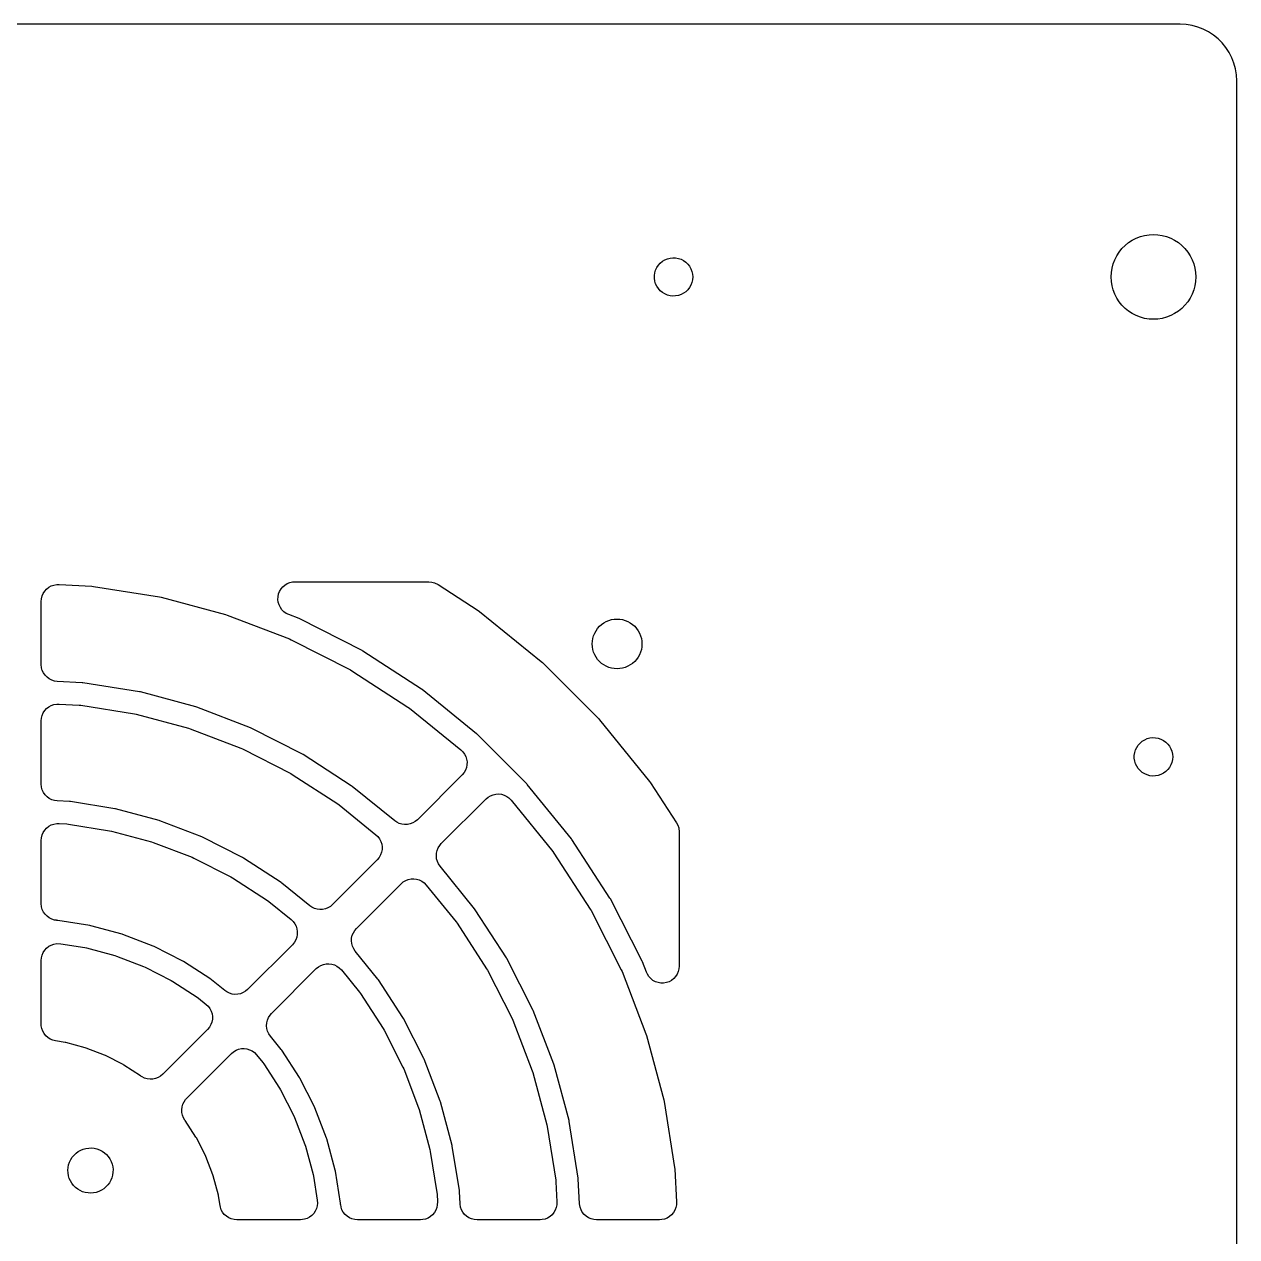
# Model space of a CAD drawing. Header units: metres. Extents: x -232 to 232, y -107 to 107.
# Drawn here: x 125 to 232.4, y 0 to 107.4 of the extents above; entities that cross this region are included whole.
import ezdxf

# ---------------------------------------------------------------- set-up
doc = ezdxf.new("R2010")
doc.units = ezdxf.units.M

msp = doc.modelspace()

# ---------------------------------------------------------------- linework, layer by layer
for p, q in [((227.375, 107.375), (-227.375, 107.375)), ((227.898, 107.348), (227.375, 107.375)), ((228.415, 107.266), (227.898, 107.348)), ((228.92, 107.13), (228.415, 107.266)), ((229.409, 106.943), (228.92, 107.13)), ((229.875, 106.705), (229.409, 106.943)), ((230.314, 106.42), (229.875, 106.705)), ((230.721, 106.091), (230.314, 106.42)), ((231.091, 105.721), (230.721, 106.091)), ((231.42, 105.314), (231.091, 105.721)), ((231.705, 104.875), (231.42, 105.314)), ((231.943, 104.409), (231.705, 104.875)), ((232.13, 103.92), (231.943, 104.409)), ((232.266, 103.415), (232.13, 103.92)), ((232.348, 102.898), (232.266, 103.415)), ((232.375, 102.375), (232.348, 102.898)), ((232.375, -102.375), (232.375, 102.375)), ((222.796, 88.0338), (223.125, 88.2476)), ((223.125, 88.2476), (223.475, 88.4258)), ((223.475, 88.4258), (223.841, 88.5665)), ((223.841, 88.5665), (224.22, 88.668)), ((224.22, 88.668), (224.608, 88.7294)), ((224.608, 88.7294), (225, 88.75)), ((225, 88.75), (225.392, 88.7294)), ((225.392, 88.7294), (225.78, 88.668)), ((225.78, 88.668), (226.159, 88.5665)), ((226.159, 88.5665), (226.525, 88.4258)), ((226.525, 88.4258), (226.875, 88.2476)), ((226.875, 88.2476), (227.204, 88.0338)), ((221.752, 86.875), (221.966, 87.2042)), ((221.966, 87.2042), (222.213, 87.5092)), ((222.213, 87.5092), (222.491, 87.7868)), ((222.491, 87.7868), (222.796, 88.0338)), ((227.204, 88.0338), (227.509, 87.7868)), ((227.509, 87.7868), (227.787, 87.5092)), ((227.787, 87.5092), (228.034, 87.2042)), ((228.034, 87.2042), (228.248, 86.875)), ((181.018, 85.832), (181.154, 86.039)), ((181.154, 86.039), (181.32, 86.2238)), ((181.32, 86.2238), (181.511, 86.3826)), ((181.511, 86.3826), (181.723, 86.5119)), ((181.723, 86.5119), (181.951, 86.6089)), ((181.951, 86.6089), (182.191, 86.6717)), ((182.191, 86.6717), (182.438, 86.6989)), ((182.438, 86.6989), (182.686, 86.6898)), ((182.686, 86.6898), (182.93, 86.6447)), ((182.93, 86.6447), (183.165, 86.5646)), ((183.165, 86.5646), (183.386, 86.4511)), ((183.386, 86.4511), (183.587, 86.3067)), ((183.587, 86.3067), (183.766, 86.1344)), ((183.766, 86.1344), (183.918, 85.938)), ((183.918, 85.938), (184.039, 85.7216)), ((221.332, 85.7797), (221.434, 86.1588)), ((221.434, 86.1588), (221.574, 86.5253)), ((221.574, 86.5253), (221.752, 86.875)), ((228.248, 86.875), (228.426, 86.5253)), ((228.426, 86.5253), (228.566, 86.1588)), ((228.566, 86.1588), (228.668, 85.7797)), ((180.805, 85.1241), (180.841, 85.3696)), ((180.805, 84.8759), (180.805, 85.1241)), ((180.841, 84.6304), (180.805, 84.8759)), ((180.841, 85.3696), (180.912, 85.6073)), ((180.912, 85.6073), (181.018, 85.832)), ((184.039, 85.7216), (184.128, 85.4898)), ((184.128, 85.4898), (184.182, 85.2475)), ((184.182, 85.2475), (184.2, 85)), ((184.2, 85), (184.182, 84.7525)), ((221.25, 85), (221.271, 85.392)), ((221.271, 84.608), (221.25, 85)), ((221.271, 85.392), (221.332, 85.7797)), ((228.668, 85.7797), (228.729, 85.392)), ((228.729, 85.392), (228.75, 85)), ((228.75, 85), (228.729, 84.608)), ((180.912, 84.3927), (180.841, 84.6304)), ((181.018, 84.168), (180.912, 84.3927)), ((181.154, 83.961), (181.018, 84.168)), ((181.32, 83.7762), (181.154, 83.961)), ((181.511, 83.6174), (181.32, 83.7762)), ((183.766, 83.8656), (183.587, 83.6933)), ((183.918, 84.062), (183.766, 83.8656)), ((184.039, 84.2784), (183.918, 84.062)), ((184.128, 84.5102), (184.039, 84.2784)), ((184.182, 84.7525), (184.128, 84.5102)), ((221.332, 84.2203), (221.271, 84.608)), ((221.434, 83.8412), (221.332, 84.2203)), ((221.574, 83.4747), (221.434, 83.8412)), ((228.566, 83.8412), (228.426, 83.4747)), ((228.668, 84.2203), (228.566, 83.8412)), ((228.729, 84.608), (228.668, 84.2203)), ((181.723, 83.4881), (181.511, 83.6174)), ((181.951, 83.3911), (181.723, 83.4881)), ((182.191, 83.3283), (181.951, 83.3911)), ((182.438, 83.3011), (182.191, 83.3283)), ((182.686, 83.3102), (182.438, 83.3011)), ((182.93, 83.3553), (182.686, 83.3102)), ((183.165, 83.4354), (182.93, 83.3553)), ((183.386, 83.5489), (183.165, 83.4354)), ((183.587, 83.6933), (183.386, 83.5489)), ((221.752, 83.125), (221.574, 83.4747)), ((221.966, 82.7958), (221.752, 83.125)), ((222.213, 82.4908), (221.966, 82.7958)), ((228.034, 82.7958), (227.787, 82.4908)), ((228.248, 83.125), (228.034, 82.7958)), ((228.426, 83.4747), (228.248, 83.125)), ((222.491, 82.2132), (222.213, 82.4908)), ((222.796, 81.9662), (222.491, 82.2132)), ((223.125, 81.7524), (222.796, 81.9662)), ((223.475, 81.5742), (223.125, 81.7524)), ((226.875, 81.7524), (226.525, 81.5742)), ((227.204, 81.9662), (226.875, 81.7524)), ((227.509, 82.2132), (227.204, 81.9662)), ((227.787, 82.4908), (227.509, 82.2132)), ((223.841, 81.4335), (223.475, 81.5742)), ((224.22, 81.3319), (223.841, 81.4335)), ((224.608, 81.2705), (224.22, 81.3319)), ((225, 81.25), (224.608, 81.2705)), ((225.392, 81.2705), (225, 81.25)), ((225.78, 81.3319), (225.392, 81.2705)), ((226.159, 81.4335), (225.78, 81.3319)), ((226.525, 81.5742), (226.159, 81.4335)), ((148.526, 57.9353), (148.768, 57.9874)), ((148.768, 57.9874), (148.962, 58)), ((148.962, 58), (160.843, 58)), ((160.843, 58), (161.089, 57.9795)), ((126.581, 56.7444), (126.681, 56.9713)), ((126.681, 56.9713), (126.816, 57.1787)), ((126.816, 57.1787), (126.984, 57.361)), ((126.984, 57.361), (127.18, 57.5131)), ((127.18, 57.5131), (127.397, 57.631)), ((127.397, 57.631), (127.632, 57.7115)), ((127.632, 57.7115), (127.876, 57.7522)), ((127.876, 57.7522), (128.079, 57.7553)), ((128.079, 57.7553), (130.975, 57.6035)), ((130.975, 57.6035), (131.132, 57.5871)), ((131.132, 57.5871), (136.964, 56.6633)), ((147.473, 56.6773), (147.522, 56.9201)), ((147.522, 56.9201), (147.611, 57.1514)), ((147.611, 57.1514), (147.737, 57.3649)), ((147.737, 57.3649), (147.896, 57.5548)), ((147.896, 57.5548), (148.084, 57.716)), ((148.084, 57.716), (148.296, 57.8439)), ((148.296, 57.8439), (148.526, 57.9353)), ((161.089, 57.9795), (161.33, 57.9187)), ((161.33, 57.9187), (161.659, 57.758)), ((161.659, 57.758), (165.197, 55.4605)), ((126.5, 56.2574), (126.52, 56.5043)), ((126.5, 50.6782), (126.5, 56.2574)), ((126.52, 56.5043), (126.581, 56.7444)), ((136.964, 56.6633), (137.118, 56.6307)), ((137.118, 56.6307), (142.821, 55.1024)), ((147.464, 56.4297), (147.473, 56.6773)), ((147.496, 56.1841), (147.464, 56.4297)), ((147.568, 55.9471), (147.496, 56.1841)), ((147.678, 55.7251), (147.568, 55.9471)), ((142.821, 55.1024), (142.971, 55.0539)), ((142.971, 55.0539), (148.483, 52.9377)), ((147.823, 55.5243), (147.678, 55.7251)), ((147.999, 55.3501), (147.823, 55.5243)), ((148.201, 55.2072), (147.999, 55.3501)), ((148.425, 55.0996), (148.201, 55.2072)), ((149.334, 54.7507), (148.425, 55.0996)), ((165.197, 55.4605), (165.324, 55.3682)), ((165.324, 55.3682), (170.774, 50.9548)), ((149.405, 54.7187), (149.334, 54.7507)), ((154.923, 51.9072), (149.405, 54.7187)), ((175.634, 53.6723), (175.777, 53.8738)), ((175.777, 53.8738), (175.942, 54.0581)), ((175.942, 54.0581), (176.126, 54.2227)), ((176.126, 54.2227), (176.328, 54.3657)), ((176.328, 54.3657), (176.544, 54.4852)), ((176.544, 54.4852), (176.772, 54.5798)), ((176.772, 54.5798), (177.01, 54.6482)), ((177.01, 54.6482), (177.253, 54.6896)), ((177.253, 54.6896), (177.5, 54.7035)), ((177.5, 54.7035), (177.747, 54.6896)), ((177.747, 54.6896), (177.99, 54.6482)), ((177.99, 54.6482), (178.228, 54.5798)), ((178.228, 54.5798), (178.456, 54.4852)), ((178.456, 54.4852), (178.672, 54.3657)), ((178.672, 54.3657), (178.874, 54.2227)), ((178.874, 54.2227), (179.058, 54.0581)), ((179.058, 54.0581), (179.223, 53.8738)), ((179.223, 53.8738), (179.366, 53.6723)), ((148.483, 52.9377), (148.627, 52.8738)), ((148.627, 52.8738), (153.888, 50.193)), ((175.297, 52.5), (175.31, 52.7467)), ((175.31, 52.7467), (175.352, 52.9903)), ((175.352, 52.9903), (175.42, 53.2278)), ((175.42, 53.2278), (175.515, 53.456)), ((175.515, 53.456), (175.634, 53.6723)), ((179.366, 53.6723), (179.485, 53.456)), ((179.485, 53.456), (179.58, 53.2278)), ((179.58, 53.2278), (179.648, 52.9903)), ((179.648, 52.9903), (179.69, 52.7467)), ((179.69, 52.7467), (179.703, 52.5)), ((154.991, 51.868), (154.923, 51.9072)), ((160.185, 48.495), (154.991, 51.868)), ((175.31, 52.2533), (175.297, 52.5)), ((175.352, 52.0097), (175.31, 52.2533)), ((175.42, 51.7722), (175.352, 52.0097)), ((175.515, 51.5439), (175.42, 51.7722)), ((175.634, 51.3277), (175.515, 51.5439)), ((179.485, 51.5439), (179.366, 51.3277)), ((179.58, 51.7722), (179.485, 51.5439)), ((179.648, 52.0097), (179.58, 51.7722)), ((179.69, 52.2533), (179.648, 52.0097)), ((179.703, 52.5), (179.69, 52.2533)), ((126.529, 50.3865), (126.5, 50.6782)), ((170.774, 50.9548), (170.891, 50.8497)), ((170.891, 50.8497), (175.85, 45.8911)), ((175.777, 51.1262), (175.634, 51.3277)), ((175.942, 50.9419), (175.777, 51.1262)), ((176.126, 50.7773), (175.942, 50.9419)), ((176.328, 50.6343), (176.126, 50.7773)), ((176.544, 50.5147), (176.328, 50.6343)), ((176.772, 50.4202), (176.544, 50.5147)), ((178.456, 50.5147), (178.228, 50.4202)), ((178.672, 50.6343), (178.456, 50.5147)), ((178.874, 50.7773), (178.672, 50.6343)), ((179.058, 50.9419), (178.874, 50.7773)), ((179.223, 51.1262), (179.058, 50.9419)), ((179.366, 51.3277), (179.223, 51.1262)), ((126.597, 50.1483), (126.529, 50.3865)), ((126.703, 49.9246), (126.597, 50.1483)), ((126.845, 49.7214), (126.703, 49.9246)), ((127.018, 49.5443), (126.845, 49.7214)), ((127.218, 49.3981), (127.018, 49.5443)), ((127.439, 49.2869), (127.218, 49.3981)), ((153.888, 50.193), (154.024, 50.1145)), ((154.024, 50.1145), (158.977, 46.8984)), ((177.01, 50.3518), (176.772, 50.4202)), ((177.253, 50.3104), (177.01, 50.3518)), ((177.5, 50.2965), (177.253, 50.3104)), ((177.747, 50.3104), (177.5, 50.2965)), ((177.99, 50.3518), (177.747, 50.3104)), ((178.228, 50.4202), (177.99, 50.3518)), ((127.676, 49.2136), (127.439, 49.2869)), ((127.921, 49.1802), (127.676, 49.2136)), ((130.117, 49.0651), (127.921, 49.1802)), ((130.195, 49.0569), (130.117, 49.0651)), ((135.218, 48.2614), (130.195, 49.0569)), ((160.249, 48.4489), (160.185, 48.495)), ((165.062, 44.5514), (160.249, 48.4489)), ((135.295, 48.2451), (135.218, 48.2614)), ((140.207, 46.929), (135.295, 48.2451)), ((126.581, 46.1611), (126.681, 46.388)), ((126.681, 46.388), (126.816, 46.5954)), ((126.816, 46.5954), (126.984, 46.7776)), ((126.984, 46.7776), (127.18, 46.9298)), ((127.18, 46.9298), (127.397, 47.0477)), ((127.397, 47.0477), (127.632, 47.1282)), ((127.632, 47.1282), (127.876, 47.1689)), ((127.876, 47.1689), (128.079, 47.172)), ((128.079, 47.172), (129.869, 47.0782)), ((129.869, 47.0782), (130.025, 47.0618)), ((130.025, 47.0618), (134.764, 46.3113)), ((134.764, 46.3113), (134.917, 46.2786)), ((134.917, 46.2786), (139.551, 45.037)), ((140.282, 46.9047), (140.207, 46.929)), ((145.029, 45.0823), (140.282, 46.9047)), ((158.977, 46.8984), (159.104, 46.8061)), ((159.104, 46.8061), (163.656, 43.12)), ((126.5, 45.6741), (126.52, 45.9209)), ((126.5, 40.0948), (126.5, 45.6741)), ((126.52, 45.9209), (126.581, 46.1611)), ((175.85, 45.8911), (175.955, 45.7745)), ((175.955, 45.7745), (180.368, 40.3243)), ((139.551, 45.037), (139.7, 44.9885)), ((139.7, 44.9885), (144.179, 43.2693)), ((145.101, 45.0504), (145.029, 45.0823)), ((149.632, 42.7418), (145.101, 45.0504)), ((165.12, 44.4989), (165.062, 44.5514)), ((169.499, 40.1199), (165.12, 44.4989)), ((224.223, 44.0119), (224.451, 44.1089)), ((224.451, 44.1089), (224.691, 44.1717)), ((224.691, 44.1717), (224.938, 44.1989)), ((224.938, 44.1989), (225.186, 44.1898)), ((225.186, 44.1898), (225.43, 44.1447)), ((225.43, 44.1447), (225.665, 44.0646)), ((225.665, 44.0646), (225.886, 43.9511)), ((144.179, 43.2693), (144.322, 43.2054)), ((144.322, 43.2054), (148.597, 41.0276)), ((163.656, 43.12), (163.835, 42.9487)), ((223.341, 42.8696), (223.412, 43.1073)), ((223.412, 43.1073), (223.518, 43.332)), ((223.518, 43.332), (223.654, 43.539)), ((223.654, 43.539), (223.82, 43.7238)), ((223.82, 43.7238), (224.011, 43.8826)), ((224.011, 43.8826), (224.223, 44.0119)), ((225.886, 43.9511), (226.087, 43.8067)), ((226.087, 43.8067), (226.266, 43.6344)), ((226.266, 43.6344), (226.418, 43.438)), ((226.418, 43.438), (226.539, 43.2216)), ((226.539, 43.2216), (226.628, 42.9898)), ((226.628, 42.9898), (226.682, 42.7475)), ((149.7, 42.7025), (149.632, 42.7418)), ((153.964, 39.9329), (149.7, 42.7025)), ((163.835, 42.9487), (163.983, 42.7503)), ((163.983, 42.7503), (164.097, 42.5302)), ((164.097, 42.5302), (164.173, 42.2944)), ((164.173, 42.2944), (164.209, 42.0493)), ((164.209, 42.0493), (164.204, 41.8016)), ((223.305, 42.6241), (223.341, 42.8696)), ((223.305, 42.3759), (223.305, 42.6241)), ((223.341, 42.1304), (223.305, 42.3759)), ((223.412, 41.8927), (223.341, 42.1304)), ((223.518, 41.668), (223.412, 41.8927)), ((226.628, 42.0102), (226.539, 41.7784)), ((226.682, 42.2525), (226.628, 42.0102)), ((226.682, 42.7475), (226.7, 42.5)), ((226.7, 42.5), (226.682, 42.2525)), ((148.597, 41.0276), (148.732, 40.9491)), ((148.732, 40.9491), (152.756, 38.3363)), ((163.772, 40.8936), (159.811, 36.9322)), ((163.951, 41.1098), (163.772, 40.8936)), ((164.073, 41.3253), (163.951, 41.1098)), ((164.158, 41.558), (164.073, 41.3253)), ((164.204, 41.8016), (164.158, 41.558)), ((223.654, 41.461), (223.518, 41.668)), ((223.82, 41.2762), (223.654, 41.461)), ((224.011, 41.1174), (223.82, 41.2762)), ((224.223, 40.9881), (224.011, 41.1174)), ((224.451, 40.8911), (224.223, 40.9881)), ((224.691, 40.8283), (224.451, 40.8911)), ((224.938, 40.8011), (224.691, 40.8283)), ((225.186, 40.8102), (224.938, 40.8011)), ((225.43, 40.8553), (225.186, 40.8102)), ((225.665, 40.9354), (225.43, 40.8553)), ((225.886, 41.0489), (225.665, 40.9354)), ((226.087, 41.1933), (225.886, 41.0489)), ((226.266, 41.3656), (226.087, 41.1933)), ((226.418, 41.562), (226.266, 41.3656)), ((226.539, 41.7784), (226.418, 41.562)), ((126.529, 39.8032), (126.5, 40.0948)), ((126.597, 39.565), (126.529, 39.8032)), ((154.028, 39.8868), (153.964, 39.9329)), ((157.806, 36.8271), (154.028, 39.8868)), ((169.551, 40.0616), (169.499, 40.1199)), ((173.449, 35.2486), (169.551, 40.0616)), ((180.368, 40.3243), (180.461, 40.1973)), ((180.461, 40.1973), (182.758, 36.6595)), ((126.703, 39.3413), (126.597, 39.565)), ((126.845, 39.1381), (126.703, 39.3413)), ((127.018, 38.961), (126.845, 39.1381)), ((127.218, 38.8148), (127.018, 38.961)), ((127.439, 38.7036), (127.218, 38.8148)), ((127.676, 38.6302), (127.439, 38.7036)), ((161.932, 34.8109), (165.894, 38.7723)), ((165.894, 38.7723), (166.083, 38.9324)), ((166.083, 38.9324), (166.295, 39.0592)), ((166.295, 39.0592), (166.526, 39.1493)), ((166.526, 39.1493), (166.769, 39.2001)), ((166.769, 39.2001), (167.016, 39.2103)), ((167.016, 39.2103), (167.262, 39.1797)), ((167.262, 39.1797), (167.5, 39.109)), ((167.5, 39.109), (167.722, 39.0002)), ((167.722, 39.0002), (167.924, 38.8562)), ((167.924, 38.8562), (168.12, 38.6556)), ((168.12, 38.6556), (171.806, 34.1036)), ((127.921, 38.5969), (127.676, 38.6302)), ((129.011, 38.5398), (127.921, 38.5969)), ((129.089, 38.5316), (129.011, 38.5398)), ((133.018, 37.9094), (129.089, 38.5316)), ((133.095, 37.893), (133.018, 37.9094)), ((136.936, 36.8637), (133.095, 37.893)), ((152.756, 38.3363), (152.883, 38.244)), ((152.883, 38.244), (156.141, 35.6055)), ((127.397, 36.4644), (127.632, 36.5448)), ((127.632, 36.5448), (127.876, 36.5856)), ((127.876, 36.5856), (128.078, 36.5887)), ((128.078, 36.5887), (128.763, 36.5528)), ((128.763, 36.5528), (128.919, 36.5364)), ((128.919, 36.5364), (132.563, 35.9592)), ((137.011, 36.8393), (136.936, 36.8637)), ((140.724, 35.414), (137.011, 36.8393)), ((157.982, 36.7043), (157.806, 36.8271)), ((158.205, 36.5955), (157.982, 36.7043)), ((158.442, 36.5248), (158.205, 36.5955)), ((158.688, 36.4942), (158.442, 36.5248)), ((159.178, 36.5552), (158.936, 36.5044)), ((159.409, 36.6453), (159.178, 36.5552)), ((159.622, 36.7721), (159.409, 36.6453)), ((159.811, 36.9322), (159.622, 36.7721)), ((182.758, 36.6595), (182.875, 36.4413)), ((126.52, 35.3376), (126.581, 35.5778)), ((126.581, 35.5778), (126.681, 35.8046)), ((126.681, 35.8046), (126.816, 36.012)), ((126.816, 36.012), (126.984, 36.1943)), ((126.984, 36.1943), (127.18, 36.3465)), ((127.18, 36.3465), (127.397, 36.4644)), ((132.563, 35.9592), (132.717, 35.9265)), ((132.717, 35.9265), (136.28, 34.9717)), ((156.141, 35.6055), (156.32, 35.4342)), ((156.32, 35.4342), (156.469, 35.2359)), ((158.936, 36.5044), (158.688, 36.4942)), ((182.875, 36.4413), (182.955, 36.2067)), ((182.955, 36.2067), (183, 35.8425)), ((183, 35.8425), (183, 23.9621)), ((126.5, 35.0907), (126.52, 35.3376)), ((126.5, 29.5115), (126.5, 35.0907)), ((136.28, 34.9717), (136.43, 34.9232)), ((136.43, 34.9232), (139.874, 33.601)), ((140.796, 35.382), (140.724, 35.414)), ((144.34, 33.5763), (140.796, 35.382)), ((156.469, 35.2359), (156.582, 35.0157)), ((156.582, 35.0157), (156.658, 34.7799)), ((156.658, 34.7799), (156.694, 34.5348)), ((156.694, 34.5348), (156.689, 34.2871)), ((161.565, 34.2098), (161.66, 34.4386)), ((161.66, 34.4386), (161.792, 34.6486)), ((161.792, 34.6486), (161.932, 34.8109)), ((173.495, 35.1852), (173.449, 35.2486)), ((176.868, 29.9912), (173.495, 35.1852)), ((139.874, 33.601), (140.018, 33.5371)), ((140.018, 33.5371), (143.305, 31.8621)), ((144.408, 33.5371), (144.34, 33.5763)), ((147.744, 31.3708), (144.408, 33.5371)), ((156.258, 33.3792), (152.296, 29.4178)), ((156.437, 33.5953), (156.258, 33.3792)), ((156.559, 33.8109), (156.437, 33.5953)), ((156.644, 34.0436), (156.559, 33.8109)), ((156.689, 34.2871), (156.644, 34.0436)), ((161.493, 33.7213), (161.509, 33.9686)), ((161.518, 33.4749), (161.493, 33.7213)), ((161.509, 33.9686), (161.565, 34.2098)), ((161.584, 33.2359), (161.518, 33.4749)), ((171.806, 34.1036), (171.898, 33.9766)), ((171.898, 33.9766), (175.114, 29.0243)), ((161.688, 33.011), (161.584, 33.2359)), ((161.827, 32.8063), (161.688, 33.011)), ((164.887, 29.0279), (161.827, 32.8063)), ((143.305, 31.8621), (143.441, 31.7836)), ((143.441, 31.7836), (146.535, 29.7742)), ((147.807, 31.3246), (147.744, 31.3708)), ((150.292, 29.3127), (147.807, 31.3246)), ((154.418, 27.2964), (158.379, 31.2578)), ((158.379, 31.2578), (158.568, 31.418)), ((158.568, 31.418), (158.781, 31.5448)), ((158.781, 31.5448), (159.012, 31.6348)), ((159.012, 31.6348), (159.254, 31.6857)), ((159.254, 31.6857), (159.502, 31.6959)), ((159.502, 31.6959), (159.748, 31.6653)), ((159.748, 31.6653), (159.985, 31.5946)), ((159.985, 31.5946), (160.208, 31.4857)), ((160.208, 31.4857), (160.409, 31.3418)), ((160.409, 31.3418), (160.606, 31.1411)), ((160.606, 31.1411), (163.244, 27.8829)), ((126.529, 29.2198), (126.5, 29.5115)), ((126.597, 28.9816), (126.529, 29.2198)), ((146.535, 29.7742), (146.662, 29.6819)), ((146.662, 29.6819), (148.627, 28.0911)), ((150.468, 29.1898), (150.292, 29.3127)), ((150.691, 29.081), (150.468, 29.1898)), ((150.928, 29.0103), (150.691, 29.081)), ((151.174, 28.9797), (150.928, 29.0103)), ((151.664, 29.0408), (151.421, 28.9899)), ((151.895, 29.1308), (151.664, 29.0408)), ((152.107, 29.2576), (151.895, 29.1308)), ((152.296, 29.4178), (152.107, 29.2576)), ((164.933, 28.9644), (164.887, 29.0279)), ((175.114, 29.0243), (175.193, 28.8883)), ((176.907, 29.9233), (176.868, 29.9912)), ((179.719, 24.4054), (176.907, 29.9233)), ((126.703, 28.7579), (126.597, 28.9816)), ((126.845, 28.5547), (126.703, 28.7579)), ((127.018, 28.3776), (126.845, 28.5547)), ((127.218, 28.2314), (127.018, 28.3776)), ((127.439, 28.1202), (127.218, 28.2314)), ((127.676, 28.0469), (127.439, 28.1202)), ((127.866, 28.0211), (127.676, 28.0469)), ((127.866, 28.0185), (127.866, 28.0211)), ((127.983, 28.0062), (127.866, 28.0185)), ((130.817, 27.5573), (127.983, 28.0062)), ((148.627, 28.0911), (148.806, 27.9198)), ((148.806, 27.9198), (148.954, 27.7214)), ((151.421, 28.9899), (151.174, 28.9797)), ((167.703, 24.6995), (164.933, 28.9644)), ((175.193, 28.8883), (177.874, 23.6268)), ((130.894, 27.5409), (130.817, 27.5573)), ((133.666, 26.7983), (130.894, 27.5409)), ((148.954, 27.7214), (149.068, 27.5013)), ((149.068, 27.5013), (149.144, 27.2655)), ((149.144, 27.2655), (149.18, 27.0204)), ((149.18, 27.0204), (149.175, 26.7727)), ((154.051, 26.6954), (154.146, 26.9241)), ((154.146, 26.9241), (154.277, 27.1341)), ((154.277, 27.1341), (154.418, 27.2964)), ((163.244, 27.8829), (163.336, 27.7558)), ((163.336, 27.7558), (165.949, 23.7325)), ((127.18, 25.7184), (127.397, 25.8363)), ((127.397, 25.8363), (127.632, 25.9168)), ((127.632, 25.9168), (127.876, 25.9575)), ((127.876, 25.9575), (128.235, 25.9442)), ((128.235, 25.9442), (130.363, 25.6071)), ((133.741, 26.774), (133.666, 26.7983)), ((136.42, 25.7456), (133.741, 26.774)), ((148.743, 25.8647), (144.782, 21.9033)), ((148.922, 26.0809), (148.743, 25.8647)), ((149.045, 26.2964), (148.922, 26.0809)), ((149.129, 26.5291), (149.045, 26.2964)), ((149.175, 26.7727), (149.129, 26.5291)), ((153.979, 26.2069), (153.994, 26.4541)), ((154.004, 25.9604), (153.979, 26.2069)), ((153.994, 26.4541), (154.051, 26.6954)), ((154.069, 25.7215), (154.004, 25.9604)), ((126.5, 24.4627), (126.52, 24.7095)), ((126.52, 24.7095), (126.581, 24.9497)), ((126.581, 24.9497), (126.681, 25.1766)), ((126.681, 25.1766), (126.816, 25.384)), ((126.816, 25.384), (126.984, 25.5663)), ((126.984, 25.5663), (127.18, 25.7184)), ((130.363, 25.6071), (130.516, 25.5745)), ((130.516, 25.5745), (133.01, 24.9063)), ((133.01, 24.9063), (133.159, 24.8578)), ((133.159, 24.8578), (135.57, 23.9326)), ((136.491, 25.7137), (136.42, 25.7456)), ((139.048, 24.4109), (136.491, 25.7137)), ((154.173, 25.4966), (154.069, 25.7215)), ((154.313, 25.2918), (154.173, 25.4966)), ((156.325, 22.8073), (154.313, 25.2918)), ((167.742, 24.6316), (167.703, 24.6995)), ((126.5, 18.8217), (126.5, 24.4627)), ((135.57, 23.9326), (135.713, 23.8688)), ((135.713, 23.8688), (138.013, 22.6967)), ((139.116, 24.3717), (139.048, 24.4109)), ((141.523, 22.8087), (139.116, 24.3717)), ((146.903, 19.782), (150.865, 23.7434)), ((150.865, 23.7434), (151.054, 23.9035)), ((151.054, 23.9035), (151.267, 24.0303)), ((151.267, 24.0303), (151.497, 24.1204)), ((151.497, 24.1204), (151.74, 24.1712)), ((151.74, 24.1712), (151.987, 24.1814)), ((151.987, 24.1814), (152.233, 24.1508)), ((152.233, 24.1508), (152.471, 24.0801)), ((152.471, 24.0801), (152.693, 23.9713)), ((152.693, 23.9713), (152.895, 23.8273)), ((152.895, 23.8273), (153.091, 23.6267)), ((153.091, 23.6267), (154.682, 21.6622)), ((165.949, 23.7325), (166.028, 23.5965)), ((170.05, 20.1008), (167.742, 24.6316)), ((177.874, 23.6268), (177.938, 23.4834)), ((179.751, 24.3336), (179.719, 24.4054)), ((180.1, 23.4246), (179.751, 24.3336)), ((182.98, 23.7152), (182.919, 23.4751)), ((183, 23.9621), (182.98, 23.7152)), ((138.013, 22.6967), (138.149, 22.6181)), ((138.149, 22.6181), (140.314, 21.2121)), ((141.586, 22.7626), (141.523, 22.8087)), ((142.777, 21.7982), (141.586, 22.7626)), ((156.371, 22.7437), (156.325, 22.8073)), ((158.537, 19.408), (156.371, 22.7437)), ((166.028, 23.5965), (168.205, 19.3223)), ((177.938, 23.4834), (180.054, 17.9705)), ((180.181, 23.2482), (180.1, 23.4246)), ((180.316, 23.0408), (180.181, 23.2482)), ((180.484, 22.8585), (180.316, 23.0408)), ((180.68, 22.7064), (180.484, 22.8585)), ((180.897, 22.5885), (180.68, 22.7064)), ((181.132, 22.508), (180.897, 22.5885)), ((182.103, 22.5885), (181.868, 22.508)), ((182.32, 22.7064), (182.103, 22.5885)), ((182.516, 22.8585), (182.32, 22.7064)), ((182.684, 23.0408), (182.516, 22.8585)), ((182.819, 23.2482), (182.684, 23.0408)), ((182.919, 23.4751), (182.819, 23.2482)), ((142.953, 21.6754), (142.777, 21.7982)), ((143.176, 21.5666), (142.953, 21.6754)), ((143.413, 21.4959), (143.176, 21.5666)), ((143.659, 21.4652), (143.413, 21.4959)), ((143.907, 21.4755), (143.659, 21.4652)), ((144.149, 21.5263), (143.907, 21.4755)), ((144.38, 21.6164), (144.149, 21.5263)), ((144.593, 21.7432), (144.38, 21.6164)), ((144.782, 21.9033), (144.593, 21.7432)), ((154.682, 21.6622), (154.774, 21.5352)), ((154.774, 21.5352), (156.784, 18.4409)), ((181.376, 22.4672), (181.132, 22.508)), ((181.624, 22.4672), (181.376, 22.4672)), ((181.868, 22.508), (181.624, 22.4672)), ((140.314, 21.2121), (140.441, 21.1198)), ((140.441, 21.1198), (141.112, 20.5766)), ((141.112, 20.5766), (141.291, 20.4053)), ((141.291, 20.4053), (141.44, 20.2069)), ((141.44, 20.2069), (141.553, 19.9868)), ((141.553, 19.9868), (141.629, 19.751)), ((141.629, 19.751), (141.665, 19.5059)), ((141.665, 19.5059), (141.66, 19.2582)), ((146.536, 19.1809), (146.631, 19.4097)), ((146.631, 19.4097), (146.763, 19.6196)), ((146.763, 19.6196), (146.903, 19.782)), ((158.576, 19.34), (158.537, 19.408)), ((160.382, 15.796), (158.576, 19.34)), ((170.082, 20.029), (170.05, 20.1008)), ((171.905, 15.2816), (170.082, 20.029)), ((126.506, 18.6854), (126.5, 18.8217)), ((126.549, 18.4414), (126.506, 18.6854)), ((126.631, 18.2078), (126.549, 18.4414)), ((141.229, 18.3502), (137.264, 14.3854)), ((141.408, 18.5664), (141.229, 18.3502)), ((141.53, 18.782), (141.408, 18.5664)), ((141.615, 19.0147), (141.53, 18.782)), ((141.66, 19.2582), (141.615, 19.0147)), ((146.464, 18.6924), (146.48, 18.9396)), ((146.489, 18.4459), (146.464, 18.6924)), ((146.48, 18.9396), (146.536, 19.1809)), ((146.555, 18.207), (146.489, 18.4459)), ((156.784, 18.4409), (156.862, 18.305)), ((156.862, 18.305), (158.537, 15.0176)), ((168.205, 19.3223), (168.269, 19.1789)), ((168.269, 19.1789), (169.989, 14.7001)), ((126.751, 17.9909), (126.631, 18.2078)), ((126.905, 17.7966), (126.751, 17.9909)), ((127.088, 17.6304), (126.905, 17.7966)), ((127.297, 17.4966), (127.088, 17.6304)), ((127.525, 17.399), (127.297, 17.4966)), ((127.765, 17.3401), (127.525, 17.399)), ((128.617, 17.2052), (127.765, 17.3401)), ((128.694, 17.1889), (128.617, 17.2052)), ((130.395, 16.733), (128.694, 17.1889)), ((146.659, 17.9821), (146.555, 18.207)), ((146.798, 17.7773), (146.659, 17.9821)), ((147.763, 16.5865), (146.798, 17.7773)), ((180.054, 17.9705), (180.102, 17.8212)), ((180.102, 17.8212), (181.631, 12.1176)), ((130.47, 16.7086), (130.395, 16.733)), ((132.115, 16.0773), (130.47, 16.7086)), ((139.385, 12.264), (143.35, 16.2289)), ((143.35, 16.2289), (143.539, 16.389)), ((143.539, 16.389), (143.752, 16.5158)), ((143.752, 16.5158), (143.983, 16.6059)), ((143.983, 16.6059), (144.225, 16.6567)), ((144.225, 16.6567), (144.473, 16.667)), ((144.473, 16.667), (144.719, 16.6363)), ((144.719, 16.6363), (144.956, 16.5656)), ((144.956, 16.5656), (145.179, 16.4568)), ((145.179, 16.4568), (145.38, 16.3129)), ((145.38, 16.3129), (145.577, 16.1122)), ((145.577, 16.1122), (146.12, 15.4415)), ((147.809, 16.523), (147.763, 16.5865)), ((149.372, 14.1162), (147.809, 16.523)), ((132.187, 16.0453), (132.115, 16.0773)), ((133.757, 15.2455), (132.187, 16.0453)), ((133.825, 15.2061), (133.757, 15.2455)), ((135.302, 14.2466), (133.825, 15.2061)), ((146.12, 15.4415), (146.212, 15.3145)), ((146.212, 15.3145), (147.618, 13.1493)), ((160.414, 15.7243), (160.382, 15.796)), ((161.839, 12.0112), (160.414, 15.7243)), ((171.929, 15.2067), (171.905, 15.2816)), ((173.245, 10.2951), (171.929, 15.2067)), ((135.322, 14.2324), (135.302, 14.2466)), ((135.436, 14.1574), (135.322, 14.2324)), ((135.658, 14.0486), (135.436, 14.1574)), ((135.896, 13.9779), (135.658, 14.0486)), ((136.141, 13.9473), (135.896, 13.9779)), ((136.631, 14.0084), (136.389, 13.9575)), ((136.862, 14.0984), (136.631, 14.0084)), ((137.075, 14.2252), (136.862, 14.0984)), ((137.264, 14.3854), (137.075, 14.2252)), ((149.411, 14.0483), (149.372, 14.1162)), ((150.714, 11.4915), (149.411, 14.0483)), ((158.537, 15.0176), (158.601, 14.8742)), ((158.601, 14.8742), (159.923, 11.4297)), ((169.989, 14.7001), (170.037, 14.5508)), ((170.037, 14.5508), (171.279, 9.91716)), ((136.389, 13.9575), (136.141, 13.9473)), ((147.618, 13.1493), (147.697, 13.0134)), ((147.697, 13.0134), (148.869, 10.713)), ((139.044, 11.7372), (139.151, 11.9606)), ((139.151, 11.9606), (139.293, 12.1634)), ((139.293, 12.1634), (139.385, 12.264)), ((161.864, 11.9363), (161.839, 12.0112)), ((162.893, 8.09465), (161.864, 11.9363)), ((181.631, 12.1176), (181.663, 11.964)), ((181.663, 11.964), (182.587, 6.1315)), ((138.947, 11.2531), (138.975, 11.4991)), ((138.959, 11.0056), (138.947, 11.2531)), ((139.012, 10.7636), (138.959, 11.0056)), ((138.975, 11.4991), (139.044, 11.7372)), ((139.104, 10.5335), (139.012, 10.7636)), ((150.746, 11.4198), (150.714, 11.4915)), ((151.774, 8.74074), (150.746, 11.4198)), ((159.923, 11.4297), (159.972, 11.2803)), ((159.972, 11.2803), (160.927, 7.71677)), ((139.232, 10.3218), (139.104, 10.5335)), ((139.247, 10.3024), (139.232, 10.3218)), ((140.206, 8.82471), (139.247, 10.3024)), ((148.869, 10.713), (148.933, 10.5695)), ((148.933, 10.5695), (149.858, 8.15924)), ((171.279, 9.91716), (171.311, 9.76358)), ((171.311, 9.76358), (172.062, 5.02524)), ((173.261, 10.2181), (173.245, 10.2951)), ((174.057, 5.1955), (173.261, 10.2181)), ((140.245, 8.75652), (140.206, 8.82471)), ((141.045, 7.18683), (140.245, 8.75652)), ((151.798, 8.66583), (151.774, 8.74074)), ((152.541, 5.89426), (151.798, 8.66583)), ((129.585, 7.40175), (129.784, 7.5471)), ((129.784, 7.5471), (129.999, 7.66693)), ((129.999, 7.66693), (130.228, 7.75941)), ((130.228, 7.75941), (130.465, 7.82314)), ((130.465, 7.82314), (130.709, 7.85716)), ((130.709, 7.85716), (130.955, 7.86095)), ((130.955, 7.86095), (131.2, 7.83446)), ((131.2, 7.83446), (131.44, 7.77808)), ((131.44, 7.77808), (131.671, 7.69267)), ((131.671, 7.69267), (131.89, 7.57953)), ((131.89, 7.57953), (132.093, 7.44037)), ((149.858, 8.15924), (149.906, 8.00992)), ((149.906, 8.00992), (150.574, 5.51637)), ((160.927, 7.71677), (160.959, 7.56319)), ((160.959, 7.56319), (161.536, 3.91898)), ((162.909, 8.0177), (162.893, 8.09465)), ((163.532, 4.08925), (162.909, 8.0177)), ((128.931, 6.38072), (129.009, 6.6142)), ((129.009, 6.6142), (129.116, 6.83629)), ((129.116, 6.83629), (129.249, 7.04364)), ((129.249, 7.04364), (129.406, 7.23308)), ((129.406, 7.23308), (129.585, 7.40175)), ((132.093, 7.44037), (132.277, 7.2773)), ((132.277, 7.2773), (132.44, 7.09279)), ((132.44, 7.09279), (132.58, 6.88963)), ((132.58, 6.88963), (132.693, 6.67093)), ((132.693, 6.67093), (132.778, 6.43997)), ((141.077, 7.1151), (141.045, 7.18683)), ((141.709, 5.47032), (141.077, 7.1151)), ((128.863, 5.89389), (128.882, 6.1394)), ((128.875, 5.6479), (128.863, 5.89389)), ((128.916, 5.40518), (128.875, 5.6479)), ((128.882, 6.1394), (128.931, 6.38072)), ((128.987, 5.1694), (128.916, 5.40518)), ((132.823, 5.46536), (132.759, 5.22751)), ((132.778, 6.43997), (132.834, 6.20027)), ((132.857, 5.70924), (132.823, 5.46536)), ((132.834, 6.20027), (132.861, 5.95546)), ((132.861, 5.95546), (132.857, 5.70924)), ((141.733, 5.39542), (141.709, 5.47032)), ((142.189, 3.69386), (141.733, 5.39542)), ((150.574, 5.51637), (150.607, 5.36279)), ((152.557, 5.81731), (152.541, 5.89426)), ((153.006, 2.98299), (152.557, 5.81731)), ((182.587, 6.1315), (182.604, 5.97536)), ((182.604, 5.97536), (182.755, 3.07851)), ((129.087, 4.94415), (128.987, 5.1694)), ((129.213, 4.73282), (129.087, 4.94415)), ((129.365, 4.53862), (129.213, 4.73282)), ((129.539, 4.3645), (129.365, 4.53862)), ((129.733, 4.21309), (129.539, 4.3645)), ((132.233, 4.40599), (132.044, 4.24869)), ((132.402, 4.58539), (132.233, 4.40599)), ((132.547, 4.78416), (132.402, 4.58539)), ((132.667, 4.99928), (132.547, 4.78416)), ((132.759, 5.22751), (132.667, 4.99928)), ((150.607, 5.36279), (150.944, 3.23465)), ((172.062, 5.02524), (172.078, 4.86909)), ((172.078, 4.86909), (172.172, 3.07851)), ((174.065, 5.11745), (174.057, 5.1955)), ((174.18, 2.92149), (174.065, 5.11745)), ((129.944, 4.0867), (129.733, 4.21309)), ((130.169, 3.98724), (129.944, 4.0867)), ((130.405, 3.91621), (130.169, 3.98724)), ((130.648, 3.87469), (130.405, 3.91621)), ((130.894, 3.86333), (130.648, 3.87469)), ((131.139, 3.88226), (130.894, 3.86333)), ((131.381, 3.93123), (131.139, 3.88226)), ((131.614, 4.00949), (131.381, 3.93123)), ((131.836, 4.11584), (131.614, 4.00949)), ((132.044, 4.24869), (131.836, 4.11584)), ((142.205, 3.61696), (142.189, 3.69386)), ((142.34, 2.76534), (142.205, 3.61696)), ((150.944, 3.23465), (150.963, 2.98759)), ((161.536, 3.91898), (161.553, 3.76282)), ((161.553, 3.76282), (161.589, 3.07849)), ((163.54, 4.0112), (163.532, 4.08925)), ((163.597, 2.92149), (163.54, 4.0112)), ((142.368, 2.63177), (142.34, 2.76534)), ((142.448, 2.39746), (142.368, 2.63177)), ((142.566, 2.17958), (142.448, 2.39746)), ((142.718, 1.98409), (142.566, 2.17958)), ((150.776, 2.27519), (150.639, 2.06892)), ((150.877, 2.50124), (150.776, 2.27519)), ((150.94, 2.74089), (150.877, 2.50124)), ((150.963, 2.98759), (150.94, 2.74089)), ((153.019, 2.866), (153.006, 2.98299)), ((153.022, 2.86635), (153.019, 2.866)), ((153.057, 2.63177), (153.022, 2.86635)), ((153.138, 2.39746), (153.057, 2.63177)), ((153.256, 2.17958), (153.138, 2.39746)), ((153.408, 1.98409), (153.256, 2.17958)), ((161.445, 2.35609), (161.321, 2.14188)), ((161.533, 2.58786), (161.445, 2.35609)), ((161.581, 2.83087), (161.533, 2.58786)), ((161.589, 3.07849), (161.581, 2.83087)), ((163.641, 2.63177), (163.597, 2.92149)), ((163.721, 2.39746), (163.641, 2.63177)), ((163.839, 2.17958), (163.721, 2.39746)), ((163.991, 1.98409), (163.839, 2.17958)), ((172.029, 2.35609), (171.904, 2.14189)), ((172.116, 2.58788), (172.029, 2.35609)), ((172.164, 2.83089), (172.116, 2.58788)), ((172.172, 3.07851), (172.164, 2.83089)), ((174.224, 2.63177), (174.18, 2.92149)), ((174.305, 2.39746), (174.224, 2.63177)), ((174.422, 2.17958), (174.305, 2.39746)), ((174.575, 1.98409), (174.422, 2.17958)), ((182.612, 2.35609), (182.488, 2.14189)), ((182.7, 2.58786), (182.612, 2.35609)), ((182.748, 2.83087), (182.7, 2.58786)), ((182.755, 3.07851), (182.748, 2.83087)), ((142.9, 1.81628), (142.718, 1.98409)), ((143.108, 1.68079), (142.9, 1.81628)), ((143.335, 1.58127), (143.108, 1.68079)), ((143.575, 1.52046), (143.335, 1.58127)), ((143.822, 1.5), (143.575, 1.52046)), ((149.463, 1.5), (143.822, 1.5)), ((149.819, 1.54291), (149.463, 1.5)), ((150.054, 1.6214), (149.819, 1.54291)), ((150.273, 1.73752), (150.054, 1.6214)), ((150.469, 1.88805), (150.273, 1.73752)), ((150.639, 2.06892), (150.469, 1.88805)), ((153.59, 1.81628), (153.408, 1.98409)), ((153.798, 1.68079), (153.59, 1.81628)), ((154.024, 1.58127), (153.798, 1.68079)), ((154.265, 1.52046), (154.024, 1.58127)), ((154.511, 1.5), (154.265, 1.52046)), ((160.091, 1.5), (154.511, 1.5)), ((160.293, 1.51366), (160.091, 1.5)), ((160.535, 1.56715), (160.293, 1.51366)), ((160.764, 1.65974), (160.535, 1.56715)), ((160.976, 1.78889), (160.764, 1.65974)), ((161.163, 1.95108), (160.976, 1.78889)), ((161.321, 2.14188), (161.163, 1.95108)), ((164.174, 1.81628), (163.991, 1.98409)), ((164.381, 1.68079), (164.174, 1.81628)), ((164.608, 1.58127), (164.381, 1.68079)), ((164.848, 1.52046), (164.608, 1.58127)), ((165.095, 1.5), (164.848, 1.52046)), ((170.674, 1.5), (165.095, 1.5)), ((170.876, 1.51366), (170.674, 1.5)), ((171.118, 1.56717), (170.876, 1.51366)), ((171.348, 1.65976), (171.118, 1.56717)), ((171.559, 1.78891), (171.348, 1.65976)), ((171.746, 1.9511), (171.559, 1.78891)), ((171.904, 2.14189), (171.746, 1.9511)), ((174.757, 1.81628), (174.575, 1.98409)), ((174.964, 1.68079), (174.757, 1.81628)), ((175.191, 1.58127), (174.964, 1.68079)), ((175.431, 1.52046), (175.191, 1.58127)), ((175.678, 1.5), (175.431, 1.52046)), ((181.257, 1.5), (175.678, 1.5)), ((181.459, 1.51366), (181.257, 1.5)), ((181.701, 1.56717), (181.459, 1.51366)), ((181.931, 1.65976), (181.701, 1.56717)), ((182.142, 1.78891), (181.931, 1.65976)), ((182.33, 1.9511), (182.142, 1.78891)), ((182.488, 2.14189), (182.33, 1.9511))]:
    msp.add_line(p, q)

doc.saveas('drawing.dxf')
